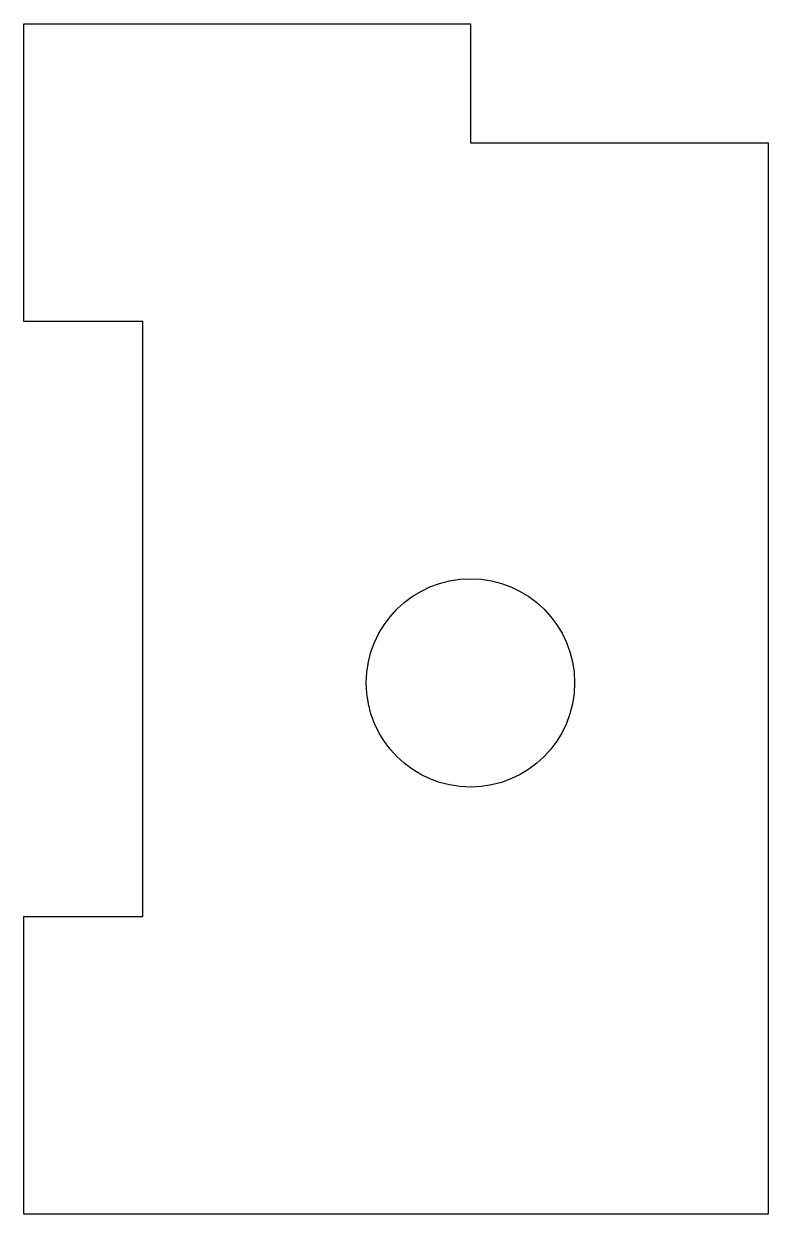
# Model space of a CAD drawing. Header units: millimetres. Extents: x 0 to 25, y 85 to 125.
import ezdxf

# ---------------------------------------------------------------- set-up
doc = ezdxf.new("R2010")
doc.units = ezdxf.units.MM
doc.layers.get('0').update_dxf_attribs({"linetype": 'CONTINUOUS'})

msp = doc.modelspace()

# ---------------------------------------------------------------- linework, layer by layer
msp.add_lwpolyline([(15, 121), (25, 121), (25, 85), (0, 85), (0, 95), (4, 95), (4, 115), (0, 115), (0, 125), (15, 125)], close=True)
msp.add_circle((15, 102.852), 3.5)

doc.saveas('drawing.dxf')
